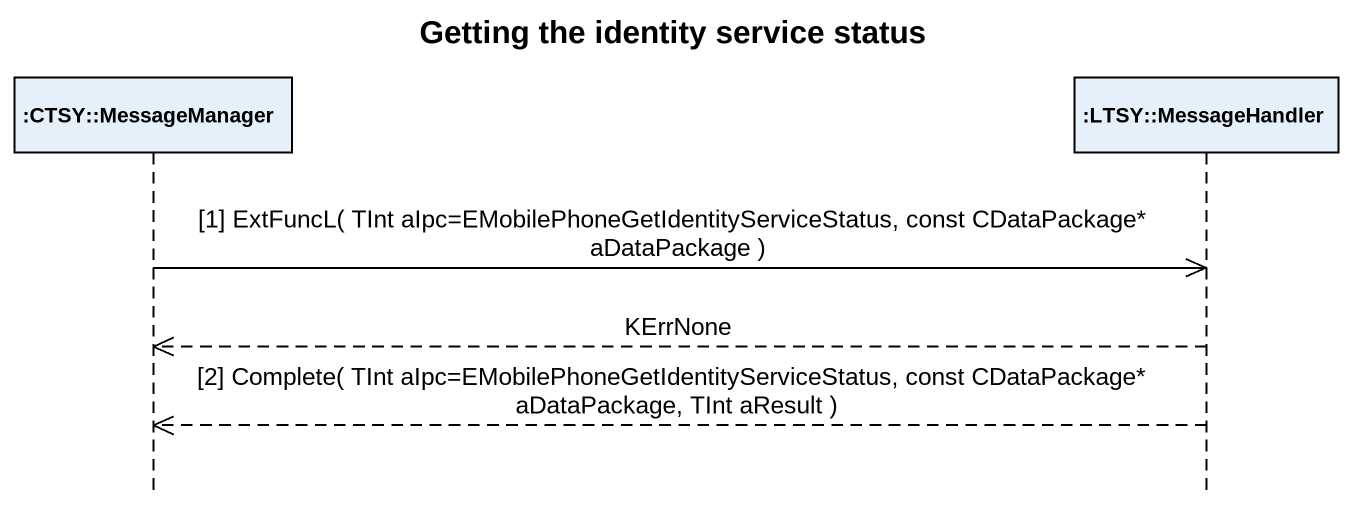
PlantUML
@startuml
title Getting the identity service status
hide footbox
participant ":CTSY::MessageManager" as CTSY_MessageManager
participant ":LTSY::MessageHandler" as LTSY_MessageHandler

CTSY_MessageManager ->> LTSY_MessageHandler : [1] ExtFuncL( TInt aIpc=EMobilePhoneGetIdentityServiceStatus, const CDataPackage* aDataPackage )
LTSY_MessageHandler -->> CTSY_MessageManager : KErrNone
LTSY_MessageHandler -->> CTSY_MessageManager : [2] Complete( TInt aIpc=EMobilePhoneGetIdentityServiceStatus, const CDataPackage* aDataPackage, TInt aResult )
@enduml
